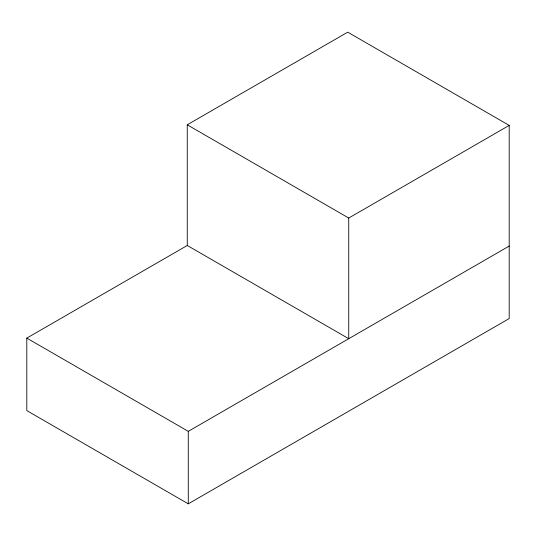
<?xml version="1.0" encoding="UTF-8"?>
<svg xmlns="http://www.w3.org/2000/svg" width="536" height="536" viewBox="0 0 536 536"><rect width="100%" height="100%" fill="white"/><g stroke="black" fill="none" stroke-linecap="round" stroke-linejoin="round"><path stroke-width="0.8" d="M187.258 124.801L348.742 218.038L348.742 338.705L187.258 245.475L187.258 124.801L347.717 32.167L509.2 125.397L509.2 318.558L188.283 503.833L26.8 410.603L26.8 338.115L187.62 245.267M348.742 218.038L509.2 125.397M26.8 338.115L188.283 431.346L509.2 246.064M188.283 431.346L188.283 503.833"/></g></svg>
